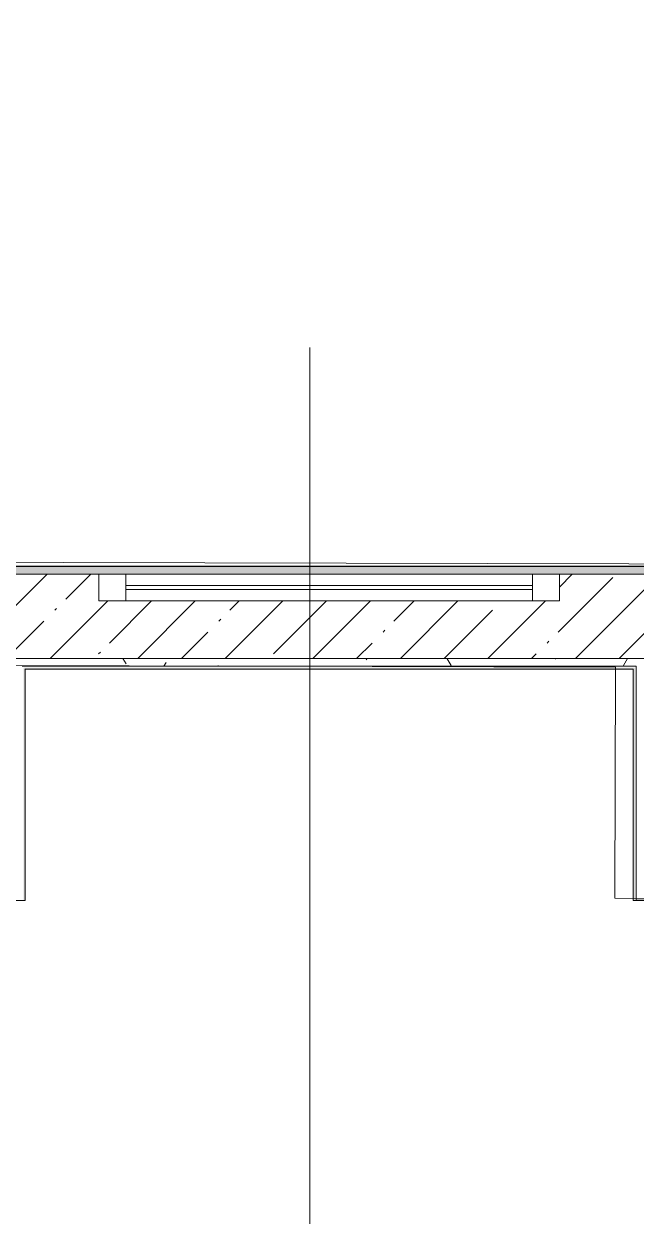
# Model space of a CAD drawing. Header units: millimetres. Extents: x -1113 to 415037, y -3642 to 28069.
# Drawn here: x 53779 to 55375, y 6090 to 9199 of the extents above; entities that cross this region are included whole.
import ezdxf

# ---------------------------------------------------------------- set-up
doc = ezdxf.new("R2010")
doc.units = ezdxf.units.MM
doc.linetypes.add('Осевая', pattern=[6350, 1270, -952.5, 3175, -952.5])
for name, color, linetype, lineweight in [('0) Стена 3.93м', 3, 'Continuous', 60), ('A-AREA-BNDY', 7, 'Continuous', 5), ('A-FLOR', 7, 'Continuous', 9), ('A-GLAZ', 7, 'Continuous', 9), ('A-GLAZ-1', 7, 'Continuous', 5), ('I-WALL', 7, 'Continuous', 5), ('Оси-2', 7, 'Осевая', 9)]:
    doc.layers.add(name, color=color, linetype=linetype, lineweight=lineweight)
doc.layers.add('A-AREA-PATT-1', color=7, linetype='Continuous', lineweight=5, true_color=0xa5bae0, transparency=1)
doc.layers.add('A-WALL-1', color=9, linetype='Continuous', lineweight=5, true_color=0x808080)
doc.layers.add('A-WALL-FNSH-1', color=9, linetype='Continuous', lineweight=5, true_color=0x808080)
pattern_1 = [(0, (0, 0), (243.84, 60.96), [20.117, -162.763, 20.117, -162.763, -975.36]), (0, (0, 0), (243.84, 60.96), [-365.76, 20.117, -345.643, 20.117, -162.763, -426.72]), (0, (0, 0), (243.84, 60.96), [-914.4, 20.117, -101.803, 20.117, -284.683]), (120, (91.44, 30.48), (-174.71291, 180.691634), [20.117, -162.763, 20.117, -162.763, -975.36]), (120, (91.44, 30.48), (-174.71291, 180.691634), [-365.76, 20.117, -345.643, 20.117, -162.763, -426.72]), (120, (91.44, 30.48), (-174.71291, 180.691634), [-914.4, 20.117, -101.803, 20.117, -284.683]), (240, (121.92, 152.4), (-69.12709, -241.651634), [20.117, -162.763, 20.117, -162.763, -975.36]), (240, (121.92, 152.4), (-69.12709, -241.651634), [-365.76, 20.117, -345.643, 20.117, -162.763, -426.72]), (240, (121.92, 152.4), (-69.12709, -241.651634), [-914.4, 20.117, -101.803, 20.117, -284.683])]

# ---------------------------------------------------------------- blocks, each defined once
blk = doc.blocks.new('120_Окно_СКБ_1Ст - 120_Окно_СКБ_1Ст 400х1200 EI30-24228621-Объем проектирования 1 этажа')
at = {"layer": 'A-GLAZ'}
for p, q in [((-600, 40), (-600, 110)), ((-600, 110), (-530, 110)), ((-530, 110), (-530, 40)), ((530, 40), (530, 110)), ((530, 110), (600, 110)), ((600, 110), (600, 40)), ((-530, 40), (-600, 40)), ((600, 40), (530, 40))]:
    blk.add_line(p, q, dxfattribs=at)
at = {"layer": 'A-GLAZ-1'}
for p, q in [((600, 110), (-600, 110)), ((530, 80), (-530, 80)), ((530, 70), (-530, 70)), ((-600, 40), (600, 40))]:
    blk.add_line(p, q, dxfattribs=at)
blk = doc.blocks.new('1floor')
at = {"layer": 'A-AREA-PATT-1'}
h = blk.add_hatch(color=256, dxfattribs=at)
h.paths.add_polyline_path([(51851, 10), (51851, 120), (47930.5, 120), (47930.5, 10), (51769.5, 10)])
h.paths.add_polyline_path([(56203.1, 804.3), (56903.3, 2016.6), (56838.3, 2054.1), (56138.2, 841.8)])
h.paths.add_polyline_path([(56203.1, 5802.9), (56903.3, 7015.3), (56844.1, 7049.5), (56836.4, 7049.5), (56138.2, 5840.4)])
h.paths.add_polyline_path([(56838.3, 2054.8), (56903.3, 2092.3), (56203.4, 3304.1), (56903.3, 4515.9), (56839, 4553.5), (56903.3, 4590.6), (56203.1, 5802.9), (56138.2, 5765.4), (56838.2, 4553.3), (56138.2, 3341.1), (56201.3, 3303.6), (56138.2, 3267.1), (56804.9, 2112.7)])
h.paths.add_polyline_path([(62214, 7050), (62218, 7051.5), (62218, 7652), (63411, 7652), (63411, 7656), (62214, 7656), (62214, 7050.8)])
h.paths.add_polyline_path([(53714, 7050), (53718, 7051), (53718, 7652), (55302, 7652), (55302, 7050), (55306, 7050), (55306, 7656), (53714, 7656), (53714, 7051.5)])
at = {"layer": 'I-WALL'}
h = blk.add_hatch(dxfattribs=at)
h.set_pattern_fill('FP_191', color=256, style=0, pattern_type=2)
h.set_pattern_definition(pattern_1)
h.paths.add_polyline_path([(74962.5, 7900), (75460, 7900), (75459, 7920), (73730, 7920), (73730, 7908), (73760, 7908), (73760, 7900), (73947.5, 7900)])
h.paths.add_polyline_path([(72124.4, 7900), (72250, 7900), (72250, 7908), (72280, 7908), (72280, 7920), (71660, 7920), (71660, 7908), (71690, 7908), (71690, 7900), (72080, 7900)])
h.paths.add_polyline_path([(70320, 7900), (70680, 7900), (70680, 7908), (70710, 7908), (70710, 7920), (69360, 7920), (69360, 7908), (69390, 7908), (69390, 7900), (70020, 7900)])
h.paths.add_polyline_path([(67835, 7900), (68230, 7900), (68230, 7908), (68260, 7908), (68260, 7920), (66860, 7920), (66860, 7908), (66890, 7908), (66890, 7900), (67758.3, 7900)])
h.paths.add_polyline_path([(60610, 7900), (65880, 7900), (65880, 7908), (65910, 7908), (65910, 7920), (60610, 7920)])
h.paths.add_polyline_path([(57443, 7900), (58110, 7900), (58110, 7920), (50710, 7920), (50710, 7900), (57180, 7900)])
h.paths.add_polyline_path([(47910, 7900), (48210, 7900), (48210, 7920), (41840, 7920), (41840, 7900), (47410, 7900)])
h.paths.add_polyline_path([(39040, 7900), (39340, 7900), (39340, 7920), (38761, 7920), (38760, 7900), (38875.4, 7900)])
h = blk.add_hatch(dxfattribs=at)
h.set_pattern_fill('FP_1', color=256, style=0, pattern_type=2)
h.set_pattern_definition([(45, (0, 0), (-114.04925, 114.04925), []), (45, (114.05, 0), (-114.04925, 114.04925), [201.612, -40.322, 6.706, -33.617])])
h.paths.add_polyline_path([(52410, 7680), (56410, 7680), (56410, 7900), (55110, 7900), (55110, 7830), (53910, 7830), (53910, 7900), (52410, 7900)])
h = blk.add_hatch(dxfattribs=at)
h.set_pattern_fill('FP_191', color=256, style=0, pattern_type=2)
h.set_pattern_definition(pattern_1)
h.paths.add_polyline_path([(55302, 7660), (55330, 7660), (55330, 7680), (53710, 7680), (53710, 7660), (55231.8, 7660)])
at = {"layer": 'A-FLOR'}
for p, q in [((66770, 7920), (38761, 7920)), ((55310, 7050), (56836.7, 7050))]:
    blk.add_line(p, q, dxfattribs=at)
at = {"layer": 'A-WALL-1'}
for p, q in [((53910, 7900), (52410, 7900)), ((56410, 7900), (55110, 7900)), ((56410, 7680), (52410, 7680))]:
    blk.add_line(p, q, dxfattribs=at)
at = {"layer": 'A-WALL-FNSH-1'}
for p, q in [((65910, 7921), (38761, 7921)), ((51889, 7049), (53718, 7049)), ((53718, 7049), (53718, 7050)), ((55302, 7050), (55302, 7049)), ((55302, 7049), (56931, 7049))]:
    blk.add_line(p, q, dxfattribs=at)
at = {"layer": 'I-WALL'}
for p, q in [((53710, 7660), (55310, 7660)), ((55302, 7652), (53718, 7652)), ((53718, 7652), (53718, 7050)), ((55302, 7050), (55302, 7652)), ((55310, 7660), (55310, 7050))]:
    blk.add_line(p, q, dxfattribs=at)
at = {"layer": 'Оси-2'}
blk.add_line((54460, 3093.7), (54460, 22398.1), dxfattribs=at)
at = {"layer": 'A-GLAZ', "color": 3}
blk.add_blockref('120_Окно_СКБ_1Ст - 120_Окно_СКБ_1Ст 400х1200 EI30-24228621-Объем проектирования 1 этажа', (54510, 7790), dxfattribs=at)

msp = doc.modelspace()

# ---------------------------------------------------------------- linework, layer by layer
at = {"layer": 'A-AREA-BNDY', "flags": 128}
for points in [[(38780.5, 7829.5), (65299.4, 7767.2), (65929.4, 7765.7), (65929.3, 7744.7), (66879.3, 7742.5), (66879.4, 7763.5), (68279.4, 7760.2), (68279.3, 7739.2), (69379.3, 7736.6), (69379.4, 7757.6), (70729.4, 7754.5), (70729.3, 7733.5), (71679.3, 7731.2), (71679.4, 7752.2), (72099.4, 7751.2), (75478.4, 7743.3), (75481.7, 9152.3), (75542.7, 9162.2), (75546.3, 10701.2)], [(60628.9, 7557.2), (58128.9, 7563), (58128.8, 7542), (56949.8, 7544.8), (56948.4, 6914.8), (55319.4, 6918.6), (55320.8, 7521.6), (53736.8, 7525.4), (53735.4, 6922.4), (51906.4, 6926.6), (51907.9, 7556.6), (50728.9, 7559.4), (50728.9, 7580.4), (48228.9, 7586.3), (48228.9, 7565.3), (47949.9, 7565.9), (47949.2, 7265.9), (47669.2, 7266.6)]]:
    msp.add_lwpolyline(points, dxfattribs=at)

# ---------------------------------------------------------------- block references
at = {"layer": '0) Стена 3.93м'}
msp.add_blockref('1floor', (64.7, -136.1), dxfattribs=at)

doc.saveas('drawing.dxf')
